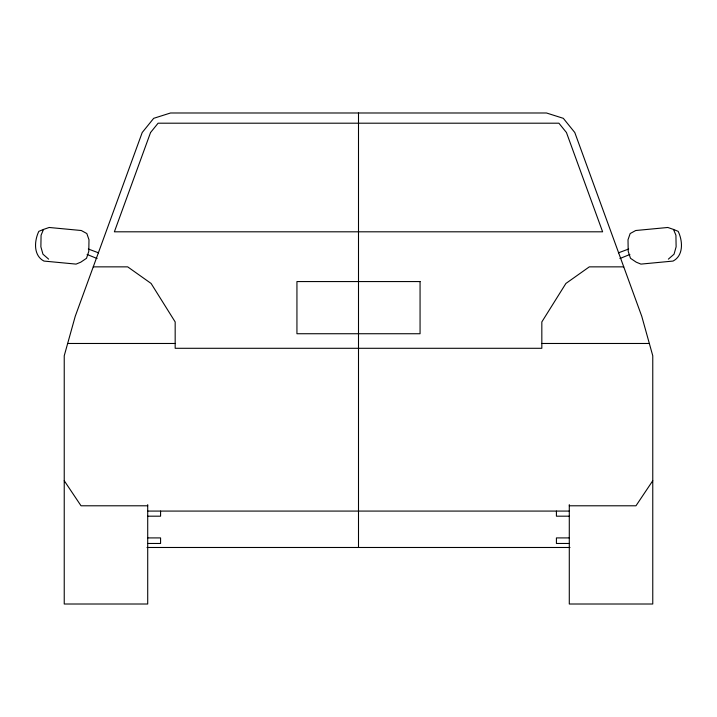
<?xml version="1.0" encoding="UTF-8"?>
<svg xmlns="http://www.w3.org/2000/svg" width="717" height="717" viewBox="0 0 717 717"><rect width="100%" height="100%" fill="white"/><g stroke="black" fill="none" stroke-linecap="round" stroke-linejoin="round"><path stroke-width="1.08" d="M43.504 229.431L38.826 231.358C34.282 240.724 33.17 255.458 43.952 261.069L76.065 264.107L80.752 262.189L86.506 258.299L88.791 251.353L88.989 239.765L86.829 233.545L81.29 230.515L49.177 227.477L43.504 229.431L41.075 235.23L40.878 246.809L42.957 254.203L48.639 259.142M652.766 480.722L635.97 505.79L569.289 505.79M668.361 259.142L674.043 254.203L676.122 246.809L675.925 235.23L673.496 229.431L667.823 227.477L635.71 230.515L630.171 233.545L628.011 239.765L628.209 251.353L630.494 258.299L636.248 262.189L640.935 264.107L673.048 261.069C683.83 255.458 682.718 240.724 678.174 231.358L673.496 229.431M619.9 258.514L629.893 254.481M618.448 252.832L628.692 249.014M93.255 266.858L127.689 266.858L151.099 283.457L175.172 321.933L175.172 348.292L541.828 348.292L541.828 321.933L565.901 283.457L589.311 266.858L623.745 266.858M67.658 343.479L175.172 343.479M541.828 343.479L649.342 343.479M147.711 505.79L81.03 505.79L64.234 480.722M147.711 511.078L569.289 511.078M147.711 516.186L160.581 516.186L160.581 511.078M569.289 516.186L556.419 516.186L556.419 511.078M147.711 537.911L160.581 537.911L160.581 543.468L147.711 543.468M569.289 537.911L556.419 537.911L556.419 543.468L569.289 543.468M147.012 547.483L569.988 547.483M88.308 249.014L98.552 252.832M87.107 254.481L97.1 258.514M569.289 504.643L569.289 604.01L652.766 604.01L652.766 355.766L641.769 316.322L574.792 132.528L563.311 118.323L546.488 112.99L170.512 112.99L153.689 118.323L142.208 132.528L75.231 316.322L64.234 355.766L64.234 604.01L147.711 604.01L147.711 504.643M358.5 112.99L358.5 547.483M150.552 132.528L114.379 231.806L602.621 231.806L566.448 132.528L558.902 123.199L158.099 123.199L150.552 132.528M420.063 281.566L296.937 281.566L296.937 333.737L420.063 333.737L420.063 281.566"/></g></svg>
